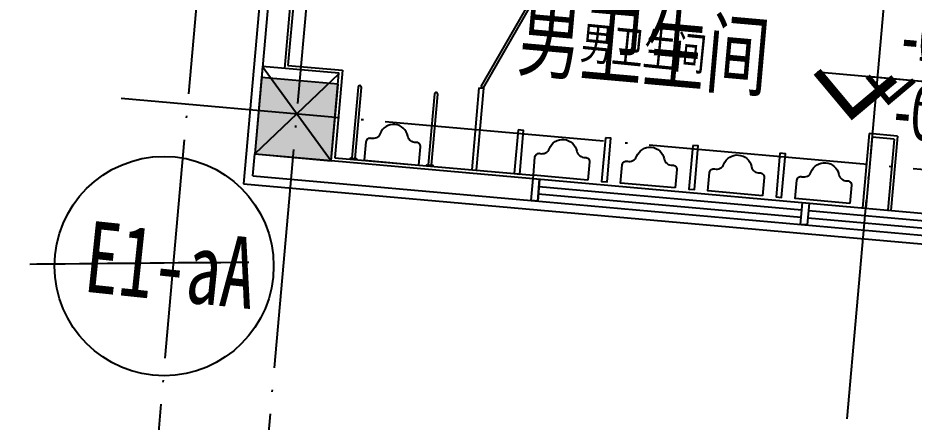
# Model space of a CAD drawing. Header units: millimetres. Extents: x 347599 to 1495443, y -100002 to 152717.
# Drawn here: x 1410013 to 1418193, y 13850 to 17536 of the extents above; entities that cross this region are included whole.
import ezdxf
from ezdxf.enums import TextEntityAlignment as Align

# ---------------------------------------------------------------- set-up
doc = ezdxf.new("R2010")
doc.units = ezdxf.units.MM
doc.header["$LTSCALE"] = 1000
doc.header["$PDMODE"] = 1
doc.linetypes.add('E-RG-1F$0$$0$DOTE', pattern=[2.42, 2, -0.2, 0.02, -0.2])
doc.linetypes.add('XRE2$0$HIDDEN', pattern=[0.375, 0.25, -0.125])
doc.layers.get('0').update_dxf_attribs({"linetype": 'CONTINUOUS'})
doc.layers.get('Defpoints').update_dxf_attribs({"linetype": 'CONTINUOUS'})
for name, color, linetype in [('00外装饰面', 21, 'CONTINUOUS'), ('A-------', 18, 'CONTINUOUS'), ('A—墙体', 7, 'CONTINUOUS'), ('A—文字索引', 40, 'CONTINUOUS'), ('A—轴线、尺寸', 1, 'CONTINUOUS'), ('A—门窗', 135, 'CONTINUOUS'), ('I-平面-标高（总）', 40, 'CONTINUOUS'), ('I—平面—卫生间隔断（不到顶）', 48, 'CONTINUOUS'), ('I—平面—文字', 40, 'CONTINUOUS'), ('I—平面—文字（放大1：100）', 40, 'XRE2$0$HIDDEN'), ('I—平面—标高', 40, 'CONTINUOUS'), ('I—平面—洁具2', 44, 'CONTINUOUS'), ('I—平面—装饰面层线', 192, 'CONTINUOUS'), ('轴线100', 1, 'CONTINUOUS')]:
    doc.layers.add(name, color=color, linetype=linetype)
doc.layers.add('E1-RW-1F$0$A-EQPM', color=55, linetype='CONTINUOUS', lineweight=5)
doc.layers.add('E1-RW-1F$0$A-GLAZ-CWMG', color=3, linetype='CONTINUOUS', lineweight=5)
doc.styles.add('ARIAL', font='simhei.ttf', dxfattribs={"width": 0.9})
doc.styles.add('E-RT-1F$0$XD2008', font='xd-hzs.shx', dxfattribs={"width": 0.7, "bigfont": 'xd-hztxt.shx'})
doc.styles.add('XD2008', font='simhei.ttf', dxfattribs={"width": 0.7})
doc.styles.add('幼圆', font='SIMYOU_0.TTF', dxfattribs={"width": 0.7})
doc.dimstyles.new('200', dxfattribs={"dimscale": 200, "dimtxt": 2.5, "dimasz": 2, "dimexe": 1, "dimexo": 1, "dimgap": 0.8, "dimtad": 1, "dimdec": 0, "dimdsep": 46, "dimtxsty": 'ARIAL', "dimblk1": 'ARCHTICK', "dimblk2": 'ARCHTICK', "dimsah": 1, "dimcen": -0.9, "dimdle": 1, "dimclrd": 256, "dimclre": 256, "dimclrt": 40, "dimaunit": 1, "dimadec": 0, "dimazin": 0, "dimtfac": 0.35, "dimtdec": 0, "dimtix": 1, "dimtmove": 2, "dimatfit": 3, "dimldrblk": 'ARCHTICK', "dimfxl": 0, "dimtvp": 0.8, "dimtolj": 1, "dimtzin": 0, "dimarcsym": 0})
doc.dimstyles.new('副本 100', dxfattribs={"dimscale": 100, "dimtxt": 2.5, "dimasz": 2, "dimexe": 1, "dimexo": 1, "dimgap": 0.8, "dimtad": 1, "dimdec": 0, "dimdsep": 46, "dimtxsty": 'ARIAL', "dimblk1": 'ARCHTICK', "dimblk2": 'ARCHTICK', "dimsah": 1, "dimcen": -0.9, "dimdle": 1, "dimclrd": 256, "dimclre": 256, "dimclrt": 40, "dimaunit": 1, "dimadec": 0, "dimazin": 0, "dimtfac": 0.35, "dimtdec": 0, "dimtix": 1, "dimtmove": 2, "dimatfit": 3, "dimldrblk": 'ARCHTICK', "dimfxl": 0, "dimtvp": 0.8, "dimtolj": 1, "dimtzin": 0, "dimarcsym": 0})

# ---------------------------------------------------------------- blocks, each defined once
blk = doc.blocks.new('_ArchTick')
at = {"color": 0, "linetype": 'ByBlock', "const_width": 0.4}
blk.add_lwpolyline([(-0.5, -0.5), (0.5, 0.5)], dxfattribs=at)
blk = doc.blocks.new('*D330')
at = {"layer": 'A—轴线、尺寸', "linetype": 'ByBlock', "lineweight": -2}
blk.add_arc((1409755.1, -3643.4), 13192.6, 84.93223, 90.6028, dxfattribs=at)
at = {"layer": 'Defpoints', "color": 0, "linetype": 'ByBlock'}
for p in [(1409332.3, 36540.2), (1413318.2, 36535.5), (1410486.4, 9529), (1409640.6, 7243.7), (1410716.9, 7201.6)]:
    blk.add_point(p, dxfattribs=at)
at = {"layer": 'A—轴线、尺寸', "linetype": 'ByBlock', "lineweight": -2, "xscale": 400, "yscale": 400, "zscale": 400}
for p, rotation in [((1409616.3, 9548.6), 180.6028049633472), ((1410920.5, 9497.7), 354.9322288702159)]:
    blk.add_blockref('_ArchTick', p, dxfattribs=dict(at, rotation=rotation))
at = {"layer": 'A—轴线、尺寸', "color": 40, "linetype": 'ByBlock', "insert": (1410285, 9949), "char_height": 500, "attachment_point": 5, "rotation": 357.76752, "style": 'ARIAL'}
blk.add_mtext('\\A1;6°', dxfattribs=at)
blk = doc.blocks.new('B1-CR-B1$0$URINAL-1')
at = {"layer": 'I—平面—洁具2'}
blk.add_lwpolyline([(500, 0), (0, 0), (0, -167.7, 0.464292), (43.2, -204.2, -0.382572), (123.8, -255.1, 0.336188), (250, -350, 0.336188), (376.2, -255.1, -0.382572), (456.8, -204.2, 0.464292), (500, -167.7)], format="xyb", close=True, dxfattribs=at)
blk = doc.blocks.new('E-RT-1F$0$ECADI-TAG-HGHT（国标）')
at = {"color": 1}
blk.add_line((-2.121, 2.121), (11.768, 2.121), dxfattribs=at)
at = {"color": 1, "const_width": 0.5}
blk.add_lwpolyline([(-2.121, 2.121), (0, 0), (2.121, 2.121)], dxfattribs=at)
at = {"color": 1}
blk.add_point((-1.481, 4.6), dxfattribs=at)
at = {"style": 'E-RT-1F$0$XD2008', "width": 0.7}
blk.add_attdef('FL', text='', height=3, dxfattribs=at).set_placement((-2.689, 2.967), align=Align.RIGHT)
for tag, p in [('F.F.L.', (2.284, 2.967)), ('T.O.S.', (2.284, -1.104))]:
    blk.add_attdef(tag, p, '', height=3, dxfattribs=at)
blk = doc.blocks.new('*D573')
at = {"layer": 'Defpoints', "color": 0, "linetype": 'E-RG-1F$0$$0$DOTE'}
for p in [(1409332.3, 36540.2), (1413318.2, 36535.5), (1410486.4, 9529), (1409640.6, 7243.7), (1410716.9, 7201.6)]:
    blk.add_point(p, dxfattribs=at)
at = {"layer": '轴线100', "linetype": 'E-RG-1F$0$$0$DOTE', "lineweight": -2}
blk.add_arc((1409755.1, -3643.4), 13192.6, 84.93223, 90.6028, dxfattribs=at)
at = {"layer": '轴线100', "linetype": 'E-RG-1F$0$$0$DOTE', "lineweight": -2, "xscale": 200, "yscale": 200, "zscale": 200}
for p, rotation in [((1409616.3, 9548.6), 180.6028049633472), ((1410920.5, 9497.7), 354.9322288702159)]:
    blk.add_blockref('_ArchTick', p, dxfattribs=dict(at, rotation=rotation))
at = {"layer": '轴线100', "color": 40, "linetype": 'E-RG-1F$0$$0$DOTE', "insert": (1410278, 9769.1), "char_height": 300, "attachment_point": 5, "rotation": 357.76752, "style": 'ARIAL'}
blk.add_mtext('\\A1;6°', dxfattribs=at)

msp = doc.modelspace()

# ---------------------------------------------------------------- hatches: boundary and pattern name
at = {"layer": 'A-------'}
msp.add_hatch(color=256, dxfattribs=at).paths.add_polyline_path([(1412934.8, 16931.1), (1412237.6, 16993), (1412175.7, 16295.7), (1412873, 16233.9)])

# ---------------------------------------------------------------- linework, layer by layer
at = {"elevation": 0}
msp.add_lwpolyline([(1412934.8, 16931.1), (1412237.6, 16993), (1412175.7, 16295.7), (1412873, 16233.9)], close=True, dxfattribs=at)
at = {"layer": '00外装饰面', "linetype": 'ByBlock', "ltscale": 5}
for p, q in [((1412740.9, 23574.4), (1412070.8, 16024.7)), ((1412070.8, 16024.7), (1422011.6, 15142.4))]:
    msp.add_line(p, q, dxfattribs=at)
at = {"layer": 'A—墙体'}
for p, q in [((1412829.4, 23667.6), (1412175.1, 16296.5)), ((1412829.4, 23667.6), (1412175.1, 16296.5)), ((1412683.8, 19765), (1412445.2, 17075.7)), ((1412683.8, 19765), (1412445.2, 17075.7)), ((1417810.8, 16449.2), (1417753.3, 15801.4, 0)), ((1417810.8, 16449.2), (1417753.3, 15801.4, 0)), ((1418010, 16431.5, 0), (1417810.8, 16449.2)), ((1418010, 16431.5, 0), (1417810.8, 16449.2)), ((1418010, 16431.5, 0), (1417952.6, 15783.7, 0)), ((1418010, 16431.5, 0), (1417952.6, 15783.7, 0)), ((1412872.3, 16234.7), (1414715.2, 16071.1)), ((1412872.3, 16234.7), (1414715.2, 16071.1)), ((1412875, 16264.5), (1412875.7, 16264.5)), ((1412157.5, 16097.3), (1414697.5, 15871.8)), ((1412157.5, 16097.3), (1414697.5, 15871.8)), ((1414697.5, 15871.8), (1414715.2, 16071.1)), ((1414697.5, 15871.8), (1414715.2, 16071.1)), ((1414757.3, 15866.5), (1414775, 16065.8)), ((1414757.3, 15866.5), (1414775, 16065.8))]:
    msp.add_line(p, q, dxfattribs=at)
for points in [[(1412175.1, 16296.5), (1412872.3, 16234.7), (1412943.1, 17031.5), (1412245.8, 17093.4), (1412175.1, 16296.5)], [(1412175.1, 16296.5), (1412872.3, 16234.7), (1412943.1, 17031.5), (1412245.8, 17093.4), (1412175.1, 16296.5)], [(1412157.5, 16097.3), (1412175.2, 16296.5)], [(1412157.5, 16097.3), (1412175.2, 16296.5)]]:
    msp.add_lwpolyline(points, dxfattribs=at)
at = {"layer": 'A—轴线、尺寸', "linetype": 'E-RG-1F$0$$0$DOTE'}
for p, q in [((1416942.5, 6649.6), (1420482.1, 46571)), ((1410716.9, 7201.6), (1413318.2, 36535.5)), ((1410954.6, 16805.6), (1491351.1, 9675.9))]:
    msp.add_line(p, q, dxfattribs=at)
at = {"layer": 'A—轴线、尺寸', "linetype": 'ByBlock'}
msp.add_circle((1411346.8, 15273.2), 1000, dxfattribs=at)
at = {"layer": 'A—轴线、尺寸', "linetype": 'E-RG-1F$0$$0$DOTE'}
msp.add_arc((1414706.3, -474229.7), 495000, 90.381865, 98.026074, dxfattribs=at)
at = {"layer": 'A—门窗'}
for p, q in [((1414715.2, 16071.1), (1419695.6, 15629)), ((1414769.1, 15999.4), (1417169.7, 15786.3)), ((1414769.1, 15999.4), (1417169.7, 15786.3)), ((1414697.5, 15871.8), (1419677.9, 15429.8)), ((1414697.5, 15871.8), (1419677.9, 15429.8)), ((1414763.2, 15933), (1417163.8, 15719.9)), ((1414763.2, 15933), (1417163.8, 15719.9)), ((1417223.5, 15714.6), (1419624.1, 15501.5)), ((1417223.5, 15714.6), (1419624.1, 15501.5)), ((1417229.4, 15781), (1419630, 15567.9)), ((1417229.4, 15781), (1419630, 15567.9))]:
    msp.add_line(p, q, dxfattribs=at)
for points in [[(1414715.3, 16071.1), (1414775, 16065.8), (1414757.3, 15866.5), (1414697.5, 15871.8)], [(1417175.6, 15852.7), (1417235.3, 15847.4), (1417217.6, 15648.1), (1417157.8, 15653.5)], [(1417175.6, 15852.7), (1417235.3, 15847.4), (1417217.6, 15648.1), (1417157.8, 15653.5)]]:
    msp.add_lwpolyline(points, close=True, dxfattribs=at)
at = {"layer": 'Defpoints'}
for p, q in [((1412175.7, 16295.7, 0), (1412943.7, 17030.7, 0)), ((1412246.4, 17092.6, 0), (1412873, 16233.9, 0))]:
    msp.add_line(p, q, dxfattribs=at)
at = {"layer": 'E1-RW-1F$0$A-EQPM'}
for p, q in [((1415648.8, 15988.2), (1415674.1, 15986)), ((1415648.8, 15988.2), (1415674.1, 15986)), ((1416346, 15926.3), (1416371.3, 15924.1)), ((1416346, 15926.3), (1416371.3, 15924.1)), ((1417043.3, 15864.4), (1417068.6, 15862.2)), ((1417043.3, 15864.4), (1417068.6, 15862.2))]:
    msp.add_line(p, q, dxfattribs=at)
at = {"layer": 'E1-RW-1F$0$A-GLAZ-CWMG'}
for p, q in [((1414715.2, 16071.1), (1419695.6, 15629)), ((1414709.3, 16004.7), (1414709.4, 16004.7)), ((1414709.3, 16004.7), (1414709.4, 16004.7)), ((1414703.4, 15938.3), (1414703.4, 15938.3)), ((1414703.4, 15938.3), (1414703.4, 15938.3))]:
    msp.add_line(p, q, dxfattribs=at)
msp.add_lwpolyline([(1414715.3, 16071.1), (1414775, 16065.8), (1414757.3, 15866.5), (1414697.5, 15871.8)], close=True, dxfattribs=at)
at = {"layer": 'I—平面—卫生间隔断（不到顶）', "ltscale": 3}
for p, q in [((1414682.8, 17679), (1414239.4, 16911)), ((1414261.4, 16898.3), (1414704.2, 17665.2)), ((1414221.6, 16898.1, 0), (1414155.2, 16150.7, 0)), ((1414261.4, 16894.6, 0), (1414195.1, 16147.1, 0)), ((1414221.6, 16898.1), (1414261.4, 16894.6)), ((1414239.4, 16911), (1414261.4, 16898.3))]:
    msp.add_line(p, q, dxfattribs=at)
at = {"layer": 'I—平面—卫生间隔断（不到顶）', "ltscale": 3, "elevation": 0}
for points in [[(1414578.6, 16514.9), (1414543.2, 16116.4), (1414593.8, 16111.9), (1414629.2, 16510.4)], [(1415375.4, 16444.1), (1415340.1, 16045.7), (1415390.7, 16041.2), (1415426, 16439.6)], [(1416172.3, 16373.4), (1416136.9, 15975), (1416187.5, 15970.5), (1416222.9, 16368.9)], [(1416969.2, 16302.7), (1416933.8, 15904.2), (1416984.4, 15899.7), (1417019.8, 16298.2)]]:
    msp.add_lwpolyline(points, close=True, dxfattribs=at)
at = {"layer": 'I—平面—洁具2', "elevation": 0}
for points in [[(1413090.1, 16255.5), (1413102.5, 16254.4), (1413101.6, 16244.4), (1413046.9, 16249.3), (1413047.7, 16259.2), (1413090.1, 16255.5), (1413147.6, 16902.9, 1.000003), (1413117.7, 16905.6), (1413060.2, 16258.1)], [(1413787.3, 16193.6), (1413799.8, 16192.5), (1413798.9, 16182.5), (1413744.1, 16187.4), (1413745, 16197.3), (1413787.3, 16193.6), (1413844.8, 16841, 1.000003), (1413814.9, 16843.7), (1413757.5, 16196.2)]]:
    msp.add_lwpolyline(points, format="xyb", dxfattribs=at)
at = {"layer": 'I—平面—装饰面层线'}
for p, q in [((1412711.1, 19732.5), (1412477.7, 17102.9)), ((1412477.7, 17102.9), (1412975.6, 17058.8)), ((1412975.6, 17058.8), (1412905.6, 16261.8)), ((1417783.5, 16481.7, 0), (1417723.4, 15804, 0)), ((1418042.5, 16458.8, 0), (1417783.5, 16481.7, 0)), ((1418042.5, 16458.8, 0), (1417982.5, 15781, 0)), ((1412905.6, 16261.8), (1414717.9, 16100.9)), ((1414715.2, 16071.1), (1414717.9, 16100.9))]:
    msp.add_line(p, q, dxfattribs=at)
at = {"layer": '轴线100', "linetype": 'E-RG-1F$0$$0$DOTE'}
for p, q in [((1411713, 7113.3), (1415288.7, 47442.4)), ((1416942.5, 6649.6), (1420482.1, 46571)), ((1410716.9, 7201.6), (1413318.2, 36535.5)), ((1410954.6, 16805.6), (1491351.1, 9675.9))]:
    msp.add_line(p, q, dxfattribs=at)
for centre in [(1414706.3, -474229.7), (1415420.8, -479683.1)]:
    msp.add_arc(centre, 495000, 90.381865, 98.026074, dxfattribs=at)

# ---------------------------------------------------------------- block references
at = {"layer": 'I-平面-标高（总）'}
ref = msp.add_blockref('E-RT-1F$0$ECADI-TAG-HGHT（国标）', (1417629.2, 16661.6), dxfattribs=dict(at, xscale=166.6666666664841, yscale=166.6666666664841, zscale=166.6666666664841, rotation=354.9467070263355))
ref.add_attrib('F.F.L.', '-0.015', (1418062.8, 17119.7), dxfattribs={"layer": '0', "height": 500, "rotation": 354.94671, "style": '幼圆', "width": 0.7})
ref.add_attrib('T.O.S.', '-0.100', (1417992.1, 16444.7), dxfattribs={"layer": '0', "height": 500, "rotation": 354.94671, "style": '幼圆', "width": 0.7})
at = {"layer": 'I—平面—标高'}
ref = msp.add_blockref('E-RT-1F$0$ECADI-TAG-HGHT（国标）', (1417961.9, 16774.1), dxfattribs=dict(at, xscale=99.99999999989043, yscale=99.99999999989048, zscale=99.99999999989046, rotation=354.9467070263355))
ref.add_attrib('F.F.L.', '-0.015', (1418222.1, 17049), dxfattribs={"layer": '0', "height": 300, "rotation": 354.94671, "style": '幼圆', "width": 0.7})
ref.add_attrib('T.O.S.', '-0.100', (1418179.7, 16644), dxfattribs={"layer": '0', "height": 300, "rotation": 354.94671, "style": '幼圆', "width": 0.7})
at = {"layer": 'I—平面—洁具2', "rotation": 174.9276790672924}
msp.add_blockref('B1-CR-B1$0$URINAL-1', (1413671.9, 16193.8, 0), dxfattribs=at)
at = {"layer": 'I—平面—洁具2', "xscale": -1, "rotation": 174.9267724867361}
for p in [(1414717.9, 16100.9, 0), (1415514.8, 16030.2, 0), (1416311.6, 15959.5, 0), (1417108.5, 15888.7, 0)]:
    msp.add_blockref('B1-CR-B1$0$URINAL-1', p, dxfattribs=at)

# ---------------------------------------------------------------- texts
at = {"layer": 'A—文字索引', "style": 'ARIAL', "width": 0.7}
msp.add_text('E1-aA', height=650, rotation=354, dxfattribs=at).set_placement((1411408.7, 15283.9), align=Align.MIDDLE_CENTER)
at = {"layer": 'I—平面—文字', "linetype": 'ByBlock', "style": 'XD2008', "width": 0.7}
msp.add_text('男卫生间', height=600, rotation=354.94783, dxfattribs=at).set_placement((1414561.7, 17077.7, 0))
at = {"layer": 'I—平面—文字（放大1：100）', "linetype": 'ByBlock', "style": 'XD2008', "width": 0.7}
msp.add_text('男卫生间', height=300, rotation=354.31437, dxfattribs=at).set_placement((1415139.9, 17166.9))

# ---------------------------------------------------------------- dimensions: what is measured, and where the dimension line sits
at = {"layer": 'A—轴线、尺寸', "linetype": 'ByBlock'}
dim = msp.add_angular_dim_2l(base=(1410486.4, 9529), line1=((1409640.6, 7243.7), (1409332.3, 36540.2)), line2=((1410716.9, 7201.6), (1413318.2, 36535.5)), dimstyle='200', dxfattribs=at)
dim.commit()
dim.dimension.update_dxf_attribs({"geometry": '*D330', "text_midpoint": (1410285, 9949)})
at = {"layer": '轴线100', "linetype": 'E-RG-1F$0$$0$DOTE'}
dim = msp.add_angular_dim_2l(base=(1410486.4, 9529), line1=((1409640.6, 7243.7), (1409332.3, 36540.2)), line2=((1410716.9, 7201.6), (1413318.2, 36535.5)), dimstyle='副本 100', override={"dimtxt": 3}, dxfattribs=at)
dim.commit()
dim.dimension.update_dxf_attribs({"geometry": '*D573', "text_midpoint": (1410278, 9769.1)})

doc.saveas('drawing.dxf')
